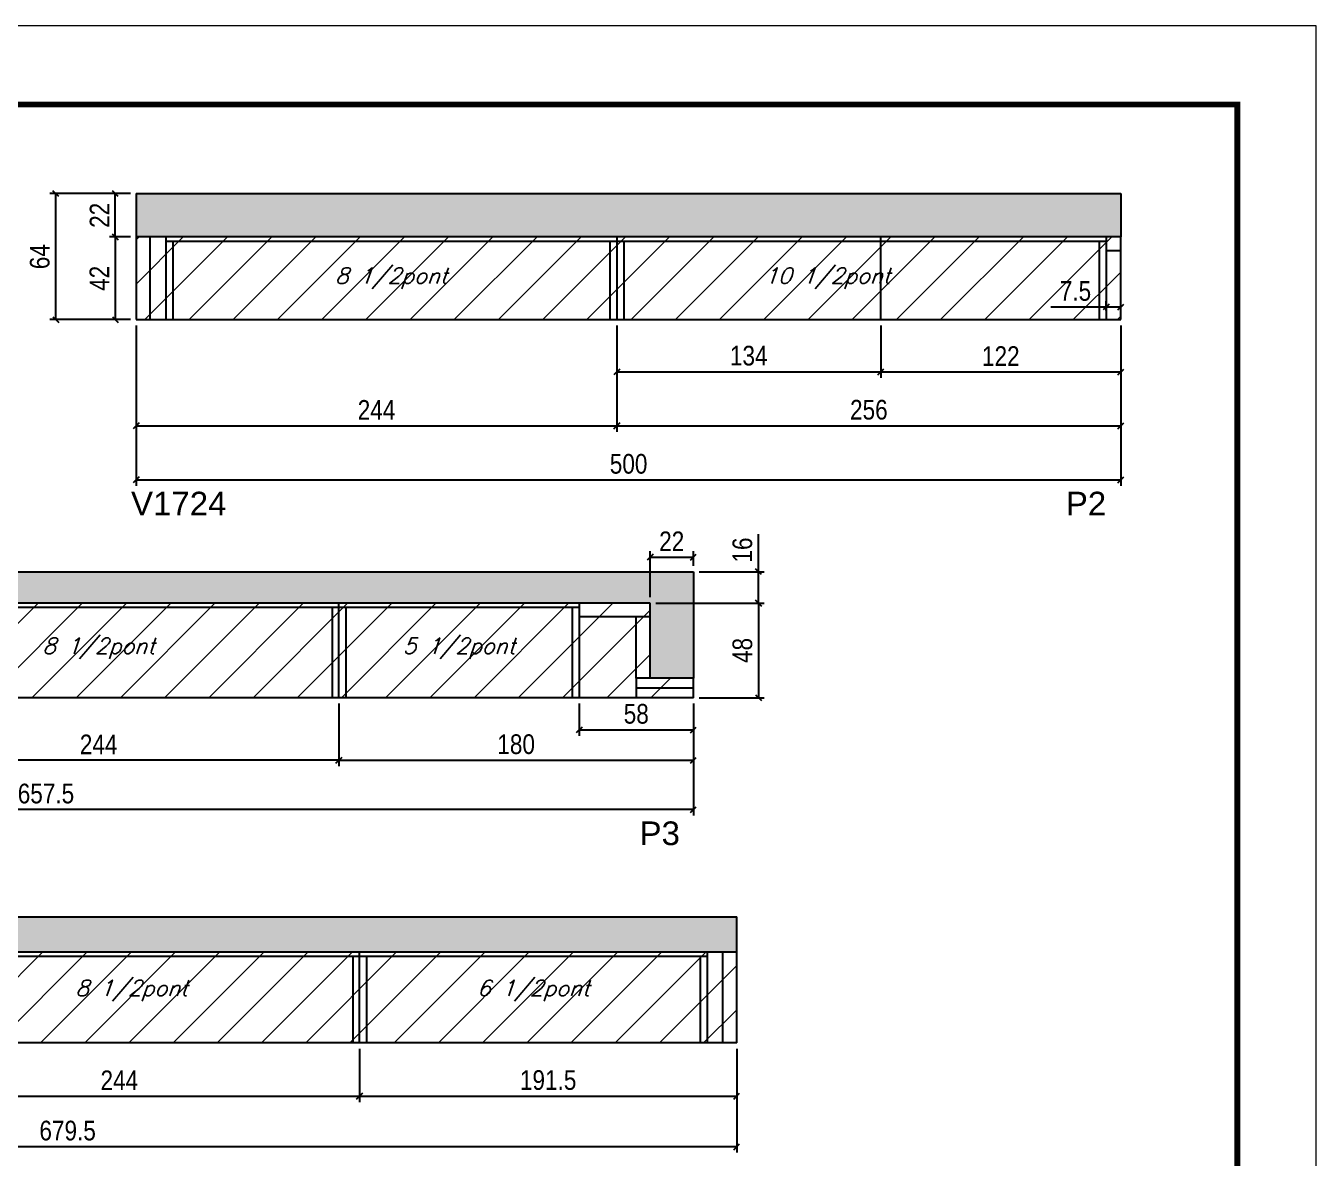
# Model space of a CAD drawing. Extents: x 3309 to 10008, y -2522 to 14608.
# Drawn here: x 7323 to 7978, y 12884 to 13459 of the extents above; entities that cross this region are included whole.
import ezdxf

# ---------------------------------------------------------------- set-up
doc = ezdxf.new("R2010")
doc.units = 0
doc.linetypes.add('DASHED', pattern=[0.75, 0.5, -0.25])
for name, color, linetype in [('5', 5, 'Continuous'), ('COTA', 241, 'Continuous'), ('Painéis', 200, 'Continuous'), ('SARR_2.2x10', 60, 'Continuous'), ('SARR_2.2x7', 40, 'Continuous'), ('SARR_3.5x7', 81, 'Continuous'), ('texto', 7, 'Continuous')]:
    doc.layers.add(name, color=color, linetype=linetype)
for name, color, linetype, lineweight in [('Folhas', 255, 'Continuous', 9), ('Hachura', 251, 'Continuous', 9), ('SARRAFO DE PRESSAO', 251, 'DASHED', 9)]:
    doc.layers.add(name, color=color, linetype=linetype, lineweight=lineweight)
doc.styles.add('COTA TECNICA', font='techl___.ttf', dxfattribs={"height": 10})
doc.styles.add('Romans', font='romans.shx')
doc.styles.get("Standard").update_dxf_attribs({"font": 'arial.ttf'})
doc.dimstyles.new('PAINEL', dxfattribs={"dimtxt": 10, "dimasz": 3, "dimexe": 3, "dimexo": 3, "dimgap": 3, "dimtad": 1, "dimdec": 1, "dimzin": 12, "dimdsep": 46, "dimtxsty": 'COTA TECNICA', "dimblk1": 'OBLIQUE', "dimblk2": 'OBLIQUE', "dimsah": 1, "dimcen": 0.9, "dimclrd": 4, "dimclre": 4, "dimclrt": 240, "dimadec": 1, "dimazin": 3, "dimtfac": 1, "dimtdec": 1, "dimtmove": 0, "dimatfit": 3, "dimfxl": 1, "dimtolj": 1, "dimtzin": 12, "dimarcsym": 0})

# ---------------------------------------------------------------- blocks, each defined once
blk = doc.blocks.new('9999999999')
at = {"layer": 'Folhas'}
blk.add_lwpolyline([(98138.98, 34190.21), (99623.98, 34190.21), (99623.98, 35240.21), (98138.98, 35240.21)], close=True, dxfattribs=at)
at = {"layer": 'Folhas', "color": 30, "const_width": 3}
blk.add_lwpolyline([(98213.98, 34230.21), (99583.98, 34230.21), (99583.98, 35200.21), (98213.98, 35200.21)], close=True, dxfattribs=at)
blk = doc.blocks.new('_Oblique')
at = {"color": 0, "linetype": 'ByBlock', "lineweight": -2}
blk.add_line((-0.5, -0.5), (0.5, 0.5), dxfattribs=at)
blk = doc.blocks.new('*D2437')
at = {"layer": 'COTA', "color": 4, "lineweight": -2, "transparency": 16777216}
for p, q in [((7378.71, 13307.02), (7378.71, 13225.62)), ((7878.71, 13307.02), (7878.71, 13225.62)), ((7378.71, 13228.62), (7878.71, 13228.62))]:
    blk.add_line(p, q, dxfattribs=at)
at = {"layer": 'Defpoints', "color": 0, "transparency": 16777216}
for p in [(7378.71, 13310.02), (7878.71, 13310.02), (7878.71, 13228.62)]:
    blk.add_point(p, dxfattribs=at)
at = {"layer": 'COTA', "color": 4, "lineweight": -2, "transparency": 16777216, "xscale": 3, "yscale": 3, "zscale": 3, "rotation": 180}
blk.add_blockref('_Oblique', (7378.71, 13228.62), dxfattribs=at)
at = {"layer": 'COTA', "color": 4, "lineweight": -2, "transparency": 16777216, "xscale": 3, "yscale": 3, "zscale": 3}
blk.add_blockref('_Oblique', (7878.71, 13228.62), dxfattribs=at)
at = {"layer": 'COTA', "color": 240, "transparency": 16777216, "insert": (7628.71, 13236.73), "char_height": 10, "attachment_point": 5, "style": 'COTA TECNICA'}
blk.add_mtext('\\A1;500', dxfattribs=at)
blk = doc.blocks.new('*D2438')
at = {"layer": 'COTA', "color": 4, "lineweight": -2, "transparency": 16777216}
for p, q in [((7378.71, 13307.02), (7378.71, 13253.1)), ((7622.71, 13307.02), (7622.71, 13253.1)), ((7378.71, 13256.1), (7622.71, 13256.1))]:
    blk.add_line(p, q, dxfattribs=at)
at = {"layer": 'Defpoints', "color": 0, "transparency": 16777216}
for p in [(7378.71, 13310.02), (7622.71, 13310.02), (7622.71, 13256.1)]:
    blk.add_point(p, dxfattribs=at)
at = {"layer": 'COTA', "color": 4, "lineweight": -2, "transparency": 16777216, "xscale": 3, "yscale": 3, "zscale": 3, "rotation": 180}
blk.add_blockref('_Oblique', (7378.71, 13256.1), dxfattribs=at)
at = {"layer": 'COTA', "color": 4, "lineweight": -2, "transparency": 16777216, "xscale": 3, "yscale": 3, "zscale": 3}
blk.add_blockref('_Oblique', (7622.71, 13256.1), dxfattribs=at)
at = {"layer": 'COTA', "color": 240, "transparency": 16777216, "insert": (7500.71, 13264.18), "char_height": 10, "attachment_point": 5, "style": 'COTA TECNICA'}
blk.add_mtext('\\A1;244', dxfattribs=at)
blk = doc.blocks.new('*D2439')
at = {"layer": 'COTA', "color": 4, "lineweight": -2, "transparency": 16777216}
for p, q in [((7622.71, 13307.02), (7622.71, 13253.1)), ((7878.71, 13307.02), (7878.71, 13253.1)), ((7622.71, 13256.1), (7878.71, 13256.1))]:
    blk.add_line(p, q, dxfattribs=at)
at = {"layer": 'Defpoints', "color": 0, "transparency": 16777216}
for p in [(7622.71, 13310.02), (7878.71, 13310.02), (7878.71, 13256.1)]:
    blk.add_point(p, dxfattribs=at)
at = {"layer": 'COTA', "color": 4, "lineweight": -2, "transparency": 16777216, "xscale": 3, "yscale": 3, "zscale": 3, "rotation": 180}
blk.add_blockref('_Oblique', (7622.71, 13256.1), dxfattribs=at)
at = {"layer": 'COTA', "color": 4, "lineweight": -2, "transparency": 16777216, "xscale": 3, "yscale": 3, "zscale": 3}
blk.add_blockref('_Oblique', (7878.71, 13256.1), dxfattribs=at)
at = {"layer": 'COTA', "color": 240, "transparency": 16777216, "insert": (7750.71, 13264.21), "char_height": 10, "attachment_point": 5, "style": 'COTA TECNICA'}
blk.add_mtext('\\A1;256', dxfattribs=at)
blk = doc.blocks.new('*D2440')
at = {"layer": 'COTA', "color": 4, "lineweight": -2, "transparency": 16777216}
for p, q in [((7375.71, 13374.02), (7365.07, 13374.02)), ((7368.07, 13352.02), (7368.07, 13374.02)), ((7375.71, 13352.02), (7365.07, 13352.02))]:
    blk.add_line(p, q, dxfattribs=at)
at = {"layer": 'Defpoints', "color": 0, "transparency": 16777216}
for p in [(7368.07, 13374.02), (7378.71, 13374.02), (7378.71, 13352.02)]:
    blk.add_point(p, dxfattribs=at)
at = {"layer": 'COTA', "color": 4, "lineweight": -2, "transparency": 16777216, "xscale": 3, "yscale": 3, "zscale": 3}
for p, rotation in [((7368.07, 13374.02), 90), ((7368.07, 13352.02), 270)]:
    blk.add_blockref('_Oblique', p, dxfattribs=dict(at, rotation=rotation))
at = {"layer": 'COTA', "color": 240, "transparency": 16777216, "insert": (7360.07, 13363.02), "char_height": 10, "attachment_point": 5, "rotation": 90, "style": 'COTA TECNICA'}
blk.add_mtext('\\A1;22', dxfattribs=at)
blk = doc.blocks.new('*D2441')
at = {"layer": 'COTA', "color": 4, "lineweight": -2, "transparency": 16777216}
for p, q in [((7375.71, 13352.02), (7365.07, 13352.02)), ((7368.07, 13352.02), (7368.07, 13310.02)), ((7375.71, 13310.02), (7365.07, 13310.02))]:
    blk.add_line(p, q, dxfattribs=at)
at = {"layer": 'Defpoints', "color": 0, "transparency": 16777216}
for p in [(7378.71, 13352.02), (7368.07, 13310.02), (7378.71, 13310.02)]:
    blk.add_point(p, dxfattribs=at)
at = {"layer": 'COTA', "color": 4, "lineweight": -2, "transparency": 16777216, "xscale": 3, "yscale": 3, "zscale": 3}
for p, rotation in [((7368.07, 13352.02), 90), ((7368.07, 13310.02), 270)]:
    blk.add_blockref('_Oblique', p, dxfattribs=dict(at, rotation=rotation))
at = {"layer": 'COTA', "color": 240, "transparency": 16777216, "insert": (7359.99, 13331.02), "char_height": 10, "attachment_point": 5, "rotation": 90, "style": 'COTA TECNICA'}
blk.add_mtext('\\A1;42', dxfattribs=at)
blk = doc.blocks.new('*D2442')
at = {"layer": 'COTA', "color": 4, "lineweight": -2, "transparency": 16777216}
for p, q in [((7375.71, 13374.02), (7334.83, 13374.02)), ((7337.83, 13310.02), (7337.83, 13374.02)), ((7375.71, 13310.02), (7334.83, 13310.02))]:
    blk.add_line(p, q, dxfattribs=at)
at = {"layer": 'Defpoints', "color": 0, "transparency": 16777216}
for p in [(7337.83, 13374.02), (7378.71, 13374.02), (7378.71, 13310.02)]:
    blk.add_point(p, dxfattribs=at)
at = {"layer": 'COTA', "color": 4, "lineweight": -2, "transparency": 16777216, "xscale": 3, "yscale": 3, "zscale": 3}
for p, rotation in [((7337.83, 13374.02), 90), ((7337.83, 13310.02), 270)]:
    blk.add_blockref('_Oblique', p, dxfattribs=dict(at, rotation=rotation))
at = {"layer": 'COTA', "color": 240, "transparency": 16777216, "insert": (7329.73, 13342.02), "char_height": 10, "attachment_point": 5, "rotation": 90, "style": 'COTA TECNICA'}
blk.add_mtext('\\A1;64', dxfattribs=at)
blk = doc.blocks.new('*D2443')
at = {"layer": 'COTA', "color": 4, "lineweight": -2, "transparency": 16777216}
for p, q in [((7756.71, 13307.02), (7756.71, 13280.46)), ((7878.71, 13307.02), (7878.71, 13280.46)), ((7756.71, 13283.46), (7878.71, 13283.46))]:
    blk.add_line(p, q, dxfattribs=at)
at = {"layer": 'Defpoints', "color": 0, "transparency": 16777216}
for p in [(7756.71, 13310.02), (7878.71, 13310.02), (7878.71, 13283.46)]:
    blk.add_point(p, dxfattribs=at)
at = {"layer": 'COTA', "color": 4, "lineweight": -2, "transparency": 16777216, "xscale": 3, "yscale": 3, "zscale": 3, "rotation": 180}
blk.add_blockref('_Oblique', (7756.71, 13283.46), dxfattribs=at)
at = {"layer": 'COTA', "color": 4, "lineweight": -2, "transparency": 16777216, "xscale": 3, "yscale": 3, "zscale": 3}
blk.add_blockref('_Oblique', (7878.71, 13283.46), dxfattribs=at)
at = {"layer": 'COTA', "color": 240, "transparency": 16777216, "insert": (7817.71, 13291.52), "char_height": 10, "attachment_point": 5, "style": 'COTA TECNICA'}
blk.add_mtext('\\A1;122', dxfattribs=at)
blk = doc.blocks.new('*D2444')
at = {"layer": 'COTA', "color": 4, "lineweight": -2, "transparency": 16777216}
for p, q in [((7622.71, 13307.02), (7622.71, 13280.46)), ((7756.71, 13307.02), (7756.71, 13280.46)), ((7622.71, 13283.46), (7756.71, 13283.46))]:
    blk.add_line(p, q, dxfattribs=at)
at = {"layer": 'Defpoints', "color": 0, "transparency": 16777216}
for p in [(7622.71, 13310.02), (7756.71, 13310.02), (7756.71, 13283.46)]:
    blk.add_point(p, dxfattribs=at)
at = {"layer": 'COTA', "color": 4, "lineweight": -2, "transparency": 16777216, "xscale": 3, "yscale": 3, "zscale": 3, "rotation": 180}
blk.add_blockref('_Oblique', (7622.71, 13283.46), dxfattribs=at)
at = {"layer": 'COTA', "color": 4, "lineweight": -2, "transparency": 16777216, "xscale": 3, "yscale": 3, "zscale": 3}
blk.add_blockref('_Oblique', (7756.71, 13283.46), dxfattribs=at)
at = {"layer": 'COTA', "color": 240, "transparency": 16777216, "insert": (7689.71, 13291.68), "char_height": 10, "attachment_point": 5, "style": 'COTA TECNICA'}
blk.add_mtext('\\A1;134', dxfattribs=at)
blk = doc.blocks.new('*D2418')
at = {"layer": 'COTA', "color": 4, "lineweight": -2, "transparency": 16777216}
for p, q in [((7871.21, 13316.43), (7843.05, 13316.43)), ((7871.21, 13314.64), (7871.21, 13319.43)), ((7878.71, 13316.43), (7871.21, 13316.43)), ((7878.71, 13314.64), (7878.71, 13319.43))]:
    blk.add_line(p, q, dxfattribs=at)
at = {"layer": 'Defpoints', "color": 0, "transparency": 16777216}
for p in [(7871.21, 13316.43), (7871.21, 13311.64), (7878.71, 13311.64)]:
    blk.add_point(p, dxfattribs=at)
at = {"layer": 'COTA', "color": 4, "lineweight": -2, "transparency": 16777216, "xscale": 3, "yscale": 3, "zscale": 3, "rotation": 180}
blk.add_blockref('_Oblique', (7871.21, 13316.43), dxfattribs=at)
at = {"layer": 'COTA', "color": 4, "lineweight": -2, "transparency": 16777216, "xscale": 3, "yscale": 3, "zscale": 3}
blk.add_blockref('_Oblique', (7878.71, 13316.43), dxfattribs=at)
at = {"layer": 'COTA', "color": 240, "transparency": 16777216, "insert": (7855.63, 13324.54), "char_height": 10, "attachment_point": 5, "style": 'COTA TECNICA'}
blk.add_mtext('\\A1;7.5', dxfattribs=at)
blk = doc.blocks.new('*D2419')
at = {"layer": 'COTA', "color": 4, "linetype": 'ByBlock', "lineweight": -2, "transparency": 16777216}
for p, q in [((7237.6, 13115), (7237.6, 13083.2)), ((7481.6, 13115), (7481.6, 13083.2)), ((7481.6, 13086.2), (7237.6, 13086.2))]:
    blk.add_line(p, q, dxfattribs=at)
at = {"layer": 'Defpoints', "color": 0, "linetype": 'ByBlock', "transparency": 16777216}
for p in [(7237.6, 13118), (7481.6, 13118), (7237.6, 13086.2)]:
    blk.add_point(p, dxfattribs=at)
at = {"layer": 'COTA', "color": 4, "linetype": 'ByBlock', "lineweight": -2, "transparency": 16777216, "xscale": 3, "yscale": 3, "zscale": 3, "rotation": 180}
blk.add_blockref('_Oblique', (7237.6, 13086.2), dxfattribs=at)
at = {"layer": 'COTA', "color": 4, "linetype": 'ByBlock', "lineweight": -2, "transparency": 16777216, "xscale": 3, "yscale": 3, "zscale": 3}
blk.add_blockref('_Oblique', (7481.6, 13086.2), dxfattribs=at)
at = {"layer": 'COTA', "color": 240, "linetype": 'ByBlock', "transparency": 16777216, "insert": (7359.6, 13094.28), "char_height": 10, "attachment_point": 5, "style": 'COTA TECNICA'}
blk.add_mtext('\\A1;244', dxfattribs=at)
blk = doc.blocks.new('*D2445')
at = {"layer": 'COTA', "color": 4, "linetype": 'ByBlock', "lineweight": -2, "transparency": 16777216}
for p, q in [((7004.1, 13115), (7004.1, 13058.15)), ((7661.6, 13115), (7661.6, 13058.15)), ((7661.6, 13061.15), (7004.1, 13061.15))]:
    blk.add_line(p, q, dxfattribs=at)
at = {"layer": 'Defpoints', "color": 0, "linetype": 'ByBlock', "transparency": 16777216}
for p in [(7004.1, 13118), (7661.6, 13118), (7004.1, 13061.15)]:
    blk.add_point(p, dxfattribs=at)
at = {"layer": 'COTA', "color": 4, "linetype": 'ByBlock', "lineweight": -2, "transparency": 16777216, "xscale": 3, "yscale": 3, "zscale": 3, "rotation": 180}
blk.add_blockref('_Oblique', (7004.1, 13061.15), dxfattribs=at)
at = {"layer": 'COTA', "color": 4, "linetype": 'ByBlock', "lineweight": -2, "transparency": 16777216, "xscale": 3, "yscale": 3, "zscale": 3}
blk.add_blockref('_Oblique', (7661.6, 13061.15), dxfattribs=at)
at = {"layer": 'COTA', "color": 240, "linetype": 'ByBlock', "transparency": 16777216, "insert": (7332.85, 13069.26), "char_height": 10, "attachment_point": 5, "style": 'COTA TECNICA'}
blk.add_mtext('\\A1;657.5', dxfattribs=at)
blk = doc.blocks.new('*D2447')
at = {"layer": 'COTA', "color": 4, "lineweight": -2, "transparency": 16777216}
for p, q in [((7642.6, 13166), (7697.63, 13166)), ((7694.63, 13166), (7694.63, 13118)), ((7664.6, 13118), (7697.63, 13118))]:
    blk.add_line(p, q, dxfattribs=at)
at = {"layer": 'Defpoints', "color": 0, "transparency": 16777216}
for p in [(7639.6, 13166), (7661.6, 13118), (7694.63, 13118)]:
    blk.add_point(p, dxfattribs=at)
at = {"layer": 'COTA', "color": 4, "lineweight": -2, "transparency": 16777216, "xscale": 3, "yscale": 3, "zscale": 3}
for p, rotation in [((7694.63, 13166), 90), ((7694.63, 13118), 270)]:
    blk.add_blockref('_Oblique', p, dxfattribs=dict(at, rotation=rotation))
at = {"layer": 'COTA', "color": 240, "transparency": 16777216, "insert": (7686.53, 13142), "char_height": 10, "attachment_point": 5, "rotation": 90, "style": 'COTA TECNICA'}
blk.add_mtext('\\A1;48', dxfattribs=at)
blk = doc.blocks.new('*D2448')
at = {"layer": 'COTA', "color": 4, "lineweight": -2, "transparency": 16777216}
for p, q in [((7694.63, 13182), (7694.63, 13201.01)), ((7664.6, 13182), (7697.63, 13182)), ((7694.63, 13166), (7694.63, 13182)), ((7642.6, 13166), (7697.63, 13166))]:
    blk.add_line(p, q, dxfattribs=at)
at = {"layer": 'Defpoints', "color": 0, "transparency": 16777216}
for p in [(7661.6, 13182), (7694.63, 13182), (7639.6, 13166)]:
    blk.add_point(p, dxfattribs=at)
at = {"layer": 'COTA', "color": 4, "lineweight": -2, "transparency": 16777216, "xscale": 3, "yscale": 3, "zscale": 3}
for p, rotation in [((7694.63, 13182), 90), ((7694.63, 13166), 270)]:
    blk.add_blockref('_Oblique', p, dxfattribs=dict(at, rotation=rotation))
at = {"layer": 'COTA', "color": 240, "transparency": 16777216, "insert": (7686.52, 13193.01), "char_height": 10, "attachment_point": 5, "rotation": 90, "style": 'COTA TECNICA'}
blk.add_mtext('\\A1;16', dxfattribs=at)
blk = doc.blocks.new('*D2452')
at = {"layer": 'COTA', "color": 4, "lineweight": -2, "transparency": 16777216}
for p, q in [((7639.6, 13169), (7639.6, 13192.44)), ((7661.6, 13185), (7661.6, 13192.44)), ((7639.6, 13189.44), (7661.6, 13189.44))]:
    blk.add_line(p, q, dxfattribs=at)
at = {"layer": 'Defpoints', "color": 0, "transparency": 16777216}
for p in [(7661.6, 13189.44), (7661.6, 13182), (7639.6, 13166)]:
    blk.add_point(p, dxfattribs=at)
at = {"layer": 'COTA', "color": 4, "lineweight": -2, "transparency": 16777216, "xscale": 3, "yscale": 3, "zscale": 3, "rotation": 180}
blk.add_blockref('_Oblique', (7639.6, 13189.44), dxfattribs=at)
at = {"layer": 'COTA', "color": 4, "lineweight": -2, "transparency": 16777216, "xscale": 3, "yscale": 3, "zscale": 3}
blk.add_blockref('_Oblique', (7661.6, 13189.44), dxfattribs=at)
at = {"layer": 'COTA', "color": 240, "transparency": 16777216, "insert": (7650.6, 13197.44), "char_height": 10, "attachment_point": 5, "style": 'COTA TECNICA'}
blk.add_mtext('\\A1;22', dxfattribs=at)
blk = doc.blocks.new('*D2453')
at = {"layer": 'COTA', "color": 4, "lineweight": -2, "transparency": 16777216}
for p, q in [((7603.6, 13115), (7603.6, 13098.62)), ((7661.6, 13115), (7661.6, 13098.62)), ((7603.6, 13101.62), (7661.6, 13101.62))]:
    blk.add_line(p, q, dxfattribs=at)
at = {"layer": 'Defpoints', "color": 0, "transparency": 16777216}
for p in [(7603.6, 13118), (7661.6, 13118), (7661.6, 13101.62)]:
    blk.add_point(p, dxfattribs=at)
at = {"layer": 'COTA', "color": 4, "lineweight": -2, "transparency": 16777216, "xscale": 3, "yscale": 3, "zscale": 3, "rotation": 180}
blk.add_blockref('_Oblique', (7603.6, 13101.62), dxfattribs=at)
at = {"layer": 'COTA', "color": 4, "lineweight": -2, "transparency": 16777216, "xscale": 3, "yscale": 3, "zscale": 3}
blk.add_blockref('_Oblique', (7661.6, 13101.62), dxfattribs=at)
at = {"layer": 'COTA', "color": 240, "transparency": 16777216, "insert": (7632.6, 13109.75), "char_height": 10, "attachment_point": 5, "style": 'COTA TECNICA'}
blk.add_mtext('\\A1;58', dxfattribs=at)
blk = doc.blocks.new('*D2454')
at = {"layer": 'COTA', "color": 4, "lineweight": -2, "transparency": 16777216}
for p, q in [((7481.6, 13115), (7481.6, 13083.2)), ((7661.6, 13115), (7661.6, 13083.2)), ((7481.6, 13086.2), (7661.6, 13086.2))]:
    blk.add_line(p, q, dxfattribs=at)
at = {"layer": 'Defpoints', "color": 0, "transparency": 16777216}
for p in [(7481.6, 13118), (7661.6, 13118), (7661.6, 13086.2)]:
    blk.add_point(p, dxfattribs=at)
at = {"layer": 'COTA', "color": 4, "lineweight": -2, "transparency": 16777216, "xscale": 3, "yscale": 3, "zscale": 3, "rotation": 180}
blk.add_blockref('_Oblique', (7481.6, 13086.2), dxfattribs=at)
at = {"layer": 'COTA', "color": 4, "lineweight": -2, "transparency": 16777216, "xscale": 3, "yscale": 3, "zscale": 3}
blk.add_blockref('_Oblique', (7661.6, 13086.2), dxfattribs=at)
at = {"layer": 'COTA', "color": 240, "transparency": 16777216, "insert": (7571.6, 13094.33), "char_height": 10, "attachment_point": 5, "style": 'COTA TECNICA'}
blk.add_mtext('\\A1;180', dxfattribs=at)
blk = doc.blocks.new('*D2422')
at = {"layer": 'COTA', "color": 4, "lineweight": -2, "transparency": 16777216}
for p, q in [((7248.1, 12939.71), (7248.1, 12912.59)), ((7492.1, 12939.71), (7492.1, 12912.59)), ((7248.1, 12915.59), (7492.1, 12915.59))]:
    blk.add_line(p, q, dxfattribs=at)
at = {"layer": 'Defpoints', "color": 0, "transparency": 16777216}
for p in [(7248.1, 12942.71, 0), (7492.1, 12942.71, 0), (7492.1, 12915.59)]:
    blk.add_point(p, dxfattribs=at)
at = {"layer": 'COTA', "color": 4, "lineweight": -2, "transparency": 16777216, "xscale": 3, "yscale": 3, "zscale": 3, "rotation": 180}
blk.add_blockref('_Oblique', (7248.1, 12915.59), dxfattribs=at)
at = {"layer": 'COTA', "color": 4, "lineweight": -2, "transparency": 16777216, "xscale": 3, "yscale": 3, "zscale": 3}
blk.add_blockref('_Oblique', (7492.1, 12915.59), dxfattribs=at)
at = {"layer": 'COTA', "color": 240, "transparency": 16777216, "insert": (7370.1, 12923.66), "char_height": 10, "attachment_point": 5, "style": 'COTA TECNICA'}
blk.add_mtext('\\A1;244', dxfattribs=at)
blk = doc.blocks.new('*D2423')
at = {"layer": 'COTA', "color": 4, "lineweight": -2, "transparency": 16777216}
for p, q in [((7492.1, 12939.71), (7492.1, 12912.59)), ((7683.6, 12939.71), (7683.6, 12912.59)), ((7492.1, 12915.59), (7683.6, 12915.59))]:
    blk.add_line(p, q, dxfattribs=at)
at = {"layer": 'Defpoints', "color": 0, "transparency": 16777216}
for p in [(7492.1, 12942.71, 0), (7683.6, 12942.71, 0), (7683.6, 12915.59)]:
    blk.add_point(p, dxfattribs=at)
at = {"layer": 'COTA', "color": 4, "lineweight": -2, "transparency": 16777216, "xscale": 3, "yscale": 3, "zscale": 3, "rotation": 180}
blk.add_blockref('_Oblique', (7492.1, 12915.59), dxfattribs=at)
at = {"layer": 'COTA', "color": 4, "lineweight": -2, "transparency": 16777216, "xscale": 3, "yscale": 3, "zscale": 3}
blk.add_blockref('_Oblique', (7683.6, 12915.59), dxfattribs=at)
at = {"layer": 'COTA', "color": 240, "transparency": 16777216, "insert": (7587.85, 12923.73), "char_height": 10, "attachment_point": 5, "style": 'COTA TECNICA'}
blk.add_mtext('\\A1;191.5', dxfattribs=at)
blk = doc.blocks.new('*D2455')
at = {"layer": 'COTA', "color": 4, "lineweight": -2, "transparency": 16777216}
for p, q in [((7004.1, 12939.71), (7004.1, 12886.93)), ((7683.6, 12939.71), (7683.6, 12886.93)), ((7683.6, 12889.93), (7004.1, 12889.93))]:
    blk.add_line(p, q, dxfattribs=at)
at = {"layer": 'Defpoints', "color": 0, "transparency": 16777216}
for p in [(7004.1, 12942.71, 0), (7683.6, 12942.71, 0), (7004.1, 12889.93)]:
    blk.add_point(p, dxfattribs=at)
at = {"layer": 'COTA', "color": 4, "lineweight": -2, "transparency": 16777216, "xscale": 3, "yscale": 3, "zscale": 3, "rotation": 180}
blk.add_blockref('_Oblique', (7004.1, 12889.93), dxfattribs=at)
at = {"layer": 'COTA', "color": 4, "lineweight": -2, "transparency": 16777216, "xscale": 3, "yscale": 3, "zscale": 3}
blk.add_blockref('_Oblique', (7683.6, 12889.93), dxfattribs=at)
at = {"layer": 'COTA', "color": 240, "transparency": 16777216, "insert": (7343.85, 12898.07), "char_height": 10, "attachment_point": 5, "style": 'COTA TECNICA'}
blk.add_mtext('\\A1;679.5', dxfattribs=at)

msp = doc.modelspace()

# ---------------------------------------------------------------- hatches: boundary and pattern name
at = {"layer": 'COTA'}
h = msp.add_hatch(dxfattribs=at)
h.set_pattern_fill('AR-CONC', color=256, scale=0.03)
h.set_pattern_definition([(50, (385.304, 1158.5497), (5.46554, -0.4781726), [0.5715, -6.2865]), (355, (385.304, 1158.55), (-1.0573026, 5.7317054), [0.4572, -5.0292175]), (100.451445, (385.7593, 1158.51), (4.4082374, 5.2535326), [0.4857003, -5.3427073]), (46.1842, (385.304, 1160.074), (8.1323712, -1.2612698), [0.85725, -9.42975]), (96.63556, (385.9815, 1159.969), (7.122124, 7.4227837), [0.7285507, -8.0140682]), (351.18415, (385.304, 1160.074), (7.122124, 7.4227837), [0.685799, -7.543792]), (21, (386.066, 1159.6927), (4.5484317, -3.067956), [0.5715, -6.2865]), (326, (386.066, 1159.693), (1.8540609, 5.525639), [0.4572, -5.0292]), (71.451445, (386.445, 1159.437), (6.4024926, 2.457683), [0.4857003, -5.3426981]), (37.5, (385.3038, 1158.5497), (0.0926581, 2.53665117), [0, -4.96824, 0, -5.1054, 0, -5.04825]), (7.5, (385.3038, 1158.5497), (2.0045899, 3.00541724), [0, -2.91084, 0, -4.85394, 0, -1.92405]), (327.5, (383.6045, 1158.5497), (4.06771786, -0.17186232), [0, -1.905, 0, -5.9436, 0, -7.8867]), (317.5, (382.8425, 1158.5497), (4.4438754, 0.7627947), [0, -2.4765, 0, -3.94716, 0, -5.6007])])
h.paths.add_polyline_path([(7378.71, 13374.02), (7378.71, 13352.02), (7878.71, 13352.02), (7878.71, 13374.02)])
h = msp.add_hatch(dxfattribs=at)
h.set_pattern_fill('AR-CONC', color=256, scale=0.03)
h.set_pattern_definition([(50, (-7.5, 25.403), (5.4655401, -0.4781726), [0.5715, -6.2865]), (355, (-7.5, 25.403), (-1.0573026, 5.7317054), [0.4572, -5.0292175]), (100.451445, (-7.0445, 25.3633), (4.4082374, 5.2535326), [0.4857003, -5.3427073]), (46.1842, (-7.5, 26.927), (8.1323712, -1.2612698), [0.85725, -9.42975]), (96.63556, (-6.822, 26.822), (7.122124, 7.4227837), [0.7285507, -8.0140682]), (351.18415, (-7.5, 26.927), (7.122124, 7.4227837), [0.685799, -7.543792]), (21, (-6.738, 26.546), (4.5484317, -3.067956), [0.5715, -6.2865]), (326, (-6.738, 26.546), (1.8540609, 5.525639), [0.4572, -5.0292]), (71.451445, (-6.359, 26.2905), (6.4024926, 2.457683), [0.4857003, -5.3426981]), (37.5, (-7.5, 25.4031), (0.0926581, 2.53665117), [0, -4.96824, 0, -5.1054, 0, -5.04825]), (7.5, (-7.5, 25.4031), (2.00458988, 3.00541724), [0, -2.91084, 0, -4.85394, 0, -1.92405]), (327.5, (-9.1993, 25.4031), (4.06771786, -0.17186232), [0, -1.905, 0, -5.9436, 0, -7.8867]), (317.5, (-9.9613, 25.403), (4.4438754, 0.7627947), [0, -2.4765, 0, -3.94716, 0, -5.6007])])
h.paths.add_polyline_path([(7237.6, 13166), (7639.6, 13166), (7639.6, 13128), (7661.6, 13128), (7661.6, 13182), (7004.1, 13182), (7004.1, 13164), (7210.6, 13164), (7210.6, 13128), (7237.6, 13128)])
h = msp.add_hatch(dxfattribs=at)
h.set_pattern_fill('AR-CONC', color=256, scale=0.03)
h.set_pattern_definition([(50, (3261.9884, 3454.396), (5.46554, -0.4781726), [0.5715, -6.2865]), (355, (3261.9884, 3454.396), (-1.0573026, 5.7317054), [0.4572, -5.0292175]), (100.451445, (3262.444, 3454.356), (4.4082374, 5.2535326), [0.4857003, -5.3427073]), (46.1842, (3261.9884, 3455.92), (8.1323712, -1.26127), [0.85725, -9.42975]), (96.63556, (3262.666, 3455.815), (7.122124, 7.422784), [0.728551, -8.014068]), (351.18415, (3261.9884, 3455.92), (7.122124, 7.422784), [0.685799, -7.543792]), (21, (3262.7504, 3455.539), (4.5484317, -3.067956), [0.5715, -6.2865]), (326, (3262.7504, 3455.539), (1.854061, 5.525639), [0.4572, -5.0292]), (71.451445, (3263.1295, 3455.2833), (6.4024926, 2.457683), [0.4857003, -5.342698]), (37.5, (3261.9884, 3454.396), (0.0926581, 2.53665117), [0, -4.96824, 0, -5.1054, 0, -5.04825]), (7.5, (3261.9884, 3454.396), (2.0045899, 3.00541724), [0, -2.91084, 0, -4.85394, 0, -1.92405]), (327.5, (3260.2892, 3454.396), (4.06771786, -0.17186232), [0, -1.905, 0, -5.9436, 0, -7.8867]), (317.5, (3259.527, 3454.396), (4.4438754, 0.7627947), [0, -2.4765, 0, -3.94716, 0, -5.6007])])
h.paths.add_polyline_path([(7683.6, 12988.71), (7683.6, 13006.71), (7004.1, 13006.71), (7004.1, 12988.71)])
at = {"layer": 'Hachura', "linetype": 'ByBlock'}
h = msp.add_hatch(dxfattribs=at)
h.set_pattern_fill('ANSI31', color=256, scale=5)
h.paths.add_polyline_path([(7004.1, 13310.02), (7042.6, 13310.02), (7042.6, 13352.02), (7004.1, 13352.02)])
h.paths.add_polyline_path([(7286.6, 13310.02), (7286.6, 13325.02), (7247.6, 13325.02), (7247.6, 13352.02), (7042.6, 13352.02), (7042.6, 13310.02)])
h.paths.add_polyline_path([(7622.71, 13310.02), (7622.71, 13352.02), (7378.71, 13352.02), (7378.71, 13310.02)])
h.paths.add_polyline_path([(7756.71, 13310.02), (7756.71, 13352.02), (7622.71, 13352.02), (7622.71, 13310.02)])
h.paths.add_polyline_path([(7878.71, 13310.02), (7878.71, 13352.02), (7756.71, 13352.02), (7756.71, 13310.02)])
h.paths.add_polyline_path([(7481.6, 13166), (7481.6, 13118), (7661.6, 13118), (7661.6, 13128), (7639.6, 13128), (7639.6, 13166)])
h.paths.add_polyline_path([(7237.6, 13166), (7237.6, 13118), (7481.6, 13118), (7481.6, 13166)])
h.paths.add_polyline_path([(7237.6, 13118), (7237.6, 13128), (7210.6, 13128), (7210.6, 13164), (7004.1, 13164), (7004.1, 13118)])
h.paths.add_polyline_path([(7248.1, 12942.71), (7248.1, 12988.71), (7004.1, 12988.71), (7004.1, 12942.71)])
h.paths.add_polyline_path([(7492.1, 12942.71), (7492.1, 12988.71), (7248.1, 12988.71), (7248.1, 12942.71)])
h.paths.add_polyline_path([(7492.1, 12988.71), (7492.1, 12942.71), (7683.6, 12942.71), (7683.6, 12988.71)])
h.paths.add_polyline_path([(7777.1, 12748.05), (7777.1, 12795.05), (7533.1, 12795.05), (7533.1, 12748.05)])
h.paths.add_polyline_path([(7533.1, 12748.05), (7533.1, 12795.05), (7492.1, 12795.05), (7492.1, 12748.05)])
h.paths.add_polyline_path([(7248.1, 12795.05), (7248.1, 12748.05), (7492.1, 12748.05), (7492.1, 12795.05)])
h.paths.add_polyline_path([(7248.1, 12748.05), (7248.1, 12795.05), (7004.1, 12795.05), (7004.1, 12748.05)])

# ---------------------------------------------------------------- linework, layer by layer
at = {"layer": 'COTA'}
for p, q in [((7378.71, 13374.02), (7378.71, 13352.02)), ((7378.71, 13374.02), (7878.71, 13374.02)), ((7878.71, 13374.02), (7878.71, 13352.02)), ((7004.1, 13182), (7661.6, 13182)), ((7661.6, 13182), (7661.6, 13128)), ((7639.6, 13128), (7632.6, 13128)), ((7632.6, 13128), (7632.6, 13118)), ((7004.1, 13006.71, 0), (7683.6, 13006.71, 0)), ((7683.6, 12988.71, 0), (7683.6, 13006.71, 0))]:
    msp.add_line(p, q, dxfattribs=at)
at = {"layer": 'Painéis', "linetype": 'ByBlock'}
for p, q in [((7878.71, 13352.02), (7378.71, 13352.02)), ((7378.71, 13352.02), (7378.71, 13310.02)), ((7622.71, 13352.02), (7622.71, 13310.02)), ((7756.71, 13310.02), (7756.71, 13352.02)), ((7878.71, 13310.02), (7878.71, 13352.02)), ((7378.71, 13310.02), (7878.71, 13310.02)), ((7639.6, 13166), (7237.6, 13166)), ((7481.6, 13118), (7481.6, 13166)), ((7639.6, 13128), (7639.6, 13166)), ((7661.6, 13128), (7639.6, 13128)), ((7661.6, 13118), (7661.6, 13128)), ((7661.6, 13118), (7004.1, 13118)), ((7683.6, 12988.71, 0), (7004.1, 12988.71, 0)), ((7492.1, 12942.71, 0), (7492.1, 12988.71, 0)), ((7683.6, 12942.71, 0), (7683.6, 12988.71, 0)), ((7683.6, 12942.71, 0), (7004.1, 12942.71, 0))]:
    msp.add_line(p, q, dxfattribs=at)
at = {"layer": 'SARR_2.2x10'}
msp.add_line((7632.6, 13123), (7661.6, 13123), dxfattribs=at)
at = {"layer": 'SARR_2.2x7', "linetype": 'Continuous'}
for p, q in [((7385.71, 13310.02), (7385.71, 13352.02)), ((7393.71, 13349.82), (7622.71, 13349.82)), ((7622.71, 13349.82), (7871.21, 13349.82)), ((7878.71, 13345.02), (7871.21, 13345.02)), ((7481.6, 13163.8), (7237.6, 13163.8)), ((7603.6, 13163.8), (7481.6, 13163.8)), ((7639.6, 13159), (7603.6, 13159)), ((7632.6, 13128), (7632.6, 13159)), ((7676.6, 12942.71, 0), (7676.6, 12988.71, 0)), ((7492.1, 12986.51, 0), (7248.1, 12986.51, 0)), ((7668.6, 12986.51, 0), (7492.1, 12986.51, 0))]:
    msp.add_line(p, q, dxfattribs=at)
at = {"layer": 'SARR_3.5x7'}
for p, q in [((7393.71, 13352.02), (7393.71, 13310.02)), ((7397.21, 13349.82), (7397.21, 13310.02)), ((7619.21, 13349.82), (7619.21, 13310.02)), ((7626.21, 13349.82), (7626.21, 13310.02)), ((7867.71, 13349.82), (7867.71, 13310.02)), ((7871.21, 13352.02), (7871.21, 13310.02)), ((7603.6, 13166), (7603.6, 13118)), ((7478.1, 13163.8), (7478.1, 13118)), ((7485.1, 13163.8), (7485.1, 13118)), ((7600.1, 13163.8), (7600.1, 13118)), ((7668.6, 12988.71, 0), (7668.6, 12942.71, 0)), ((7488.6, 12986.51, 0), (7488.6, 12942.71, 0)), ((7495.6, 12986.51, 0), (7495.6, 12942.71, 0)), ((7665.1, 12986.51, 0), (7665.1, 12942.71, 0))]:
    msp.add_line(p, q, dxfattribs=at)

# ---------------------------------------------------------------- block references
at = {"layer": 'SARRAFO DE PRESSAO', "color": 6, "linetype": 'ByBlock'}
msp.add_blockref('9999999999', (-91646.11, -21780.92), dxfattribs=at)

# ---------------------------------------------------------------- texts
at = {"layer": '5', "linetype": 'Continuous'}
for s, p in [('V1724', (7376.03, 13210.61)), ('P2', (7850.73, 13210.61)), ('P3', (7634.28, 13043.14))]:
    msp.add_text(s, height=12, rotation=0.00004, dxfattribs=at).set_placement(p)
at = {"layer": 'texto', "color": 2, "char_height": 8, "attachment_point": 5, "style": 'Romans'}
for s, insert in [('{\\Q19;\\C256;8 1/2pont}', (7508.21, 13331.02)), ('{\\Q19;\\C256;10 1/2pont}', (7729.71, 13331.02)), ('{\\Q19;\\C256;8 1/2pont}', (7359.6, 13143)), ('{\\Q19;\\C256;5 1/2pont}', (7542.6, 13143)), ('{\\Q19;\\C256;8 1/2pont}', (7376.35, 12969.21, 0)), ('{\\Q19;\\C256;6 1/2pont}', (7580.35, 12969.21, 0))]:
    msp.add_mtext(s, dxfattribs=dict(at, insert=insert))

# ---------------------------------------------------------------- dimensions: what is measured, and where the dimension line sits
at = {"layer": 'COTA'}
for base, p1, p2, angle, picture, middle in [((7337.83, 13374.02), (7378.71, 13310.02), (7378.71, 13374.02), 90, '*D2442', (7329.73, 13342.02)), ((7368.07, 13374.02), (7378.71, 13352.02), (7378.71, 13374.02), 90, '*D2440', (7360.07, 13363.02)), ((7368.07, 13310.02), (7378.71, 13352.02), (7378.71, 13310.02), 90, '*D2441', (7359.99, 13331.02)), ((7871.21, 13316.43), (7878.71, 13311.64), (7871.21, 13311.64), 180, '*D2418', (7855.63, 13324.54)), ((7878.71, 13228.62), (7378.71, 13310.02), (7878.71, 13310.02), 180, '*D2437', (7628.71, 13236.73)), ((7694.63, 13182), (7639.6, 13166), (7661.6, 13182), 90, '*D2448', (7686.52, 13193.01)), ((7694.63, 13118), (7639.6, 13166), (7661.6, 13118), 90, '*D2447', (7686.53, 13142))]:
    dim = msp.add_linear_dim(base=base, p1=p1, p2=p2, angle=angle, dimstyle='PAINEL', dxfattribs=at)
    dim.commit()
    dim.dimension.update_dxf_attribs({"geometry": picture, "text_midpoint": middle})
for base, p1, p2, picture, middle in [((7622.71, 13256.1), (7378.71, 13310.02), (7622.71, 13310.02), '*D2438', (7500.71, 13264.18)), ((7756.71, 13283.46), (7622.71, 13310.02), (7756.71, 13310.02), '*D2444', (7689.71, 13291.68)), ((7661.6, 13189.44), (7639.6, 13166), (7661.6, 13182), '*D2452', (7650.6, 13197.44)), ((7661.6, 13086.2), (7481.6, 13118), (7661.6, 13118), '*D2454', (7571.6, 13094.33)), ((7661.6, 13101.62), (7603.6, 13118), (7661.6, 13118), '*D2453', (7632.6, 13109.75)), ((7004.1, 12889.93), (7683.6, 12942.71, 0), (7004.1, 12942.71, 0), '*D2455', (7343.85, 12898.07)), ((7492.1, 12915.59), (7248.1, 12942.71, 0), (7492.1, 12942.71, 0), '*D2422', (7370.1, 12923.66)), ((7683.6, 12915.59), (7492.1, 12942.71, 0), (7683.6, 12942.71, 0), '*D2423', (7587.85, 12923.73))]:
    dim = msp.add_linear_dim(base=base, p1=p1, p2=p2, dimstyle='PAINEL', dxfattribs=at)
    dim.commit()
    dim.dimension.update_dxf_attribs({"geometry": picture, "text_midpoint": middle})
for base, p1, picture, middle in [((7878.71, 13256.1), (7622.71, 13310.02), '*D2439', (7750.71, 13264.21)), ((7878.71, 13283.46), (7756.71, 13310.02), '*D2443', (7817.71, 13291.52))]:
    dim = msp.add_linear_dim(base=base, p1=p1, p2=(7878.71, 13310.02), dimstyle='PAINEL', override={"dimtmove": 1}, dxfattribs=at)
    dim.commit()
    dim.dimension.update_dxf_attribs({"geometry": picture, "text_midpoint": middle})
at = {"layer": 'COTA', "linetype": 'ByBlock'}
for base, p1, p2, picture, middle in [((7004.1, 13061.15), (7661.6, 13118), (7004.1, 13118), '*D2445', (7332.85, 13069.26)), ((7237.6, 13086.2), (7481.6, 13118), (7237.6, 13118), '*D2419', (7359.6, 13094.28))]:
    dim = msp.add_linear_dim(base=base, p1=p1, p2=p2, angle=180, dimstyle='PAINEL', dxfattribs=at)
    dim.commit()
    dim.dimension.update_dxf_attribs({"geometry": picture, "text_midpoint": middle})

doc.saveas('drawing.dxf')
